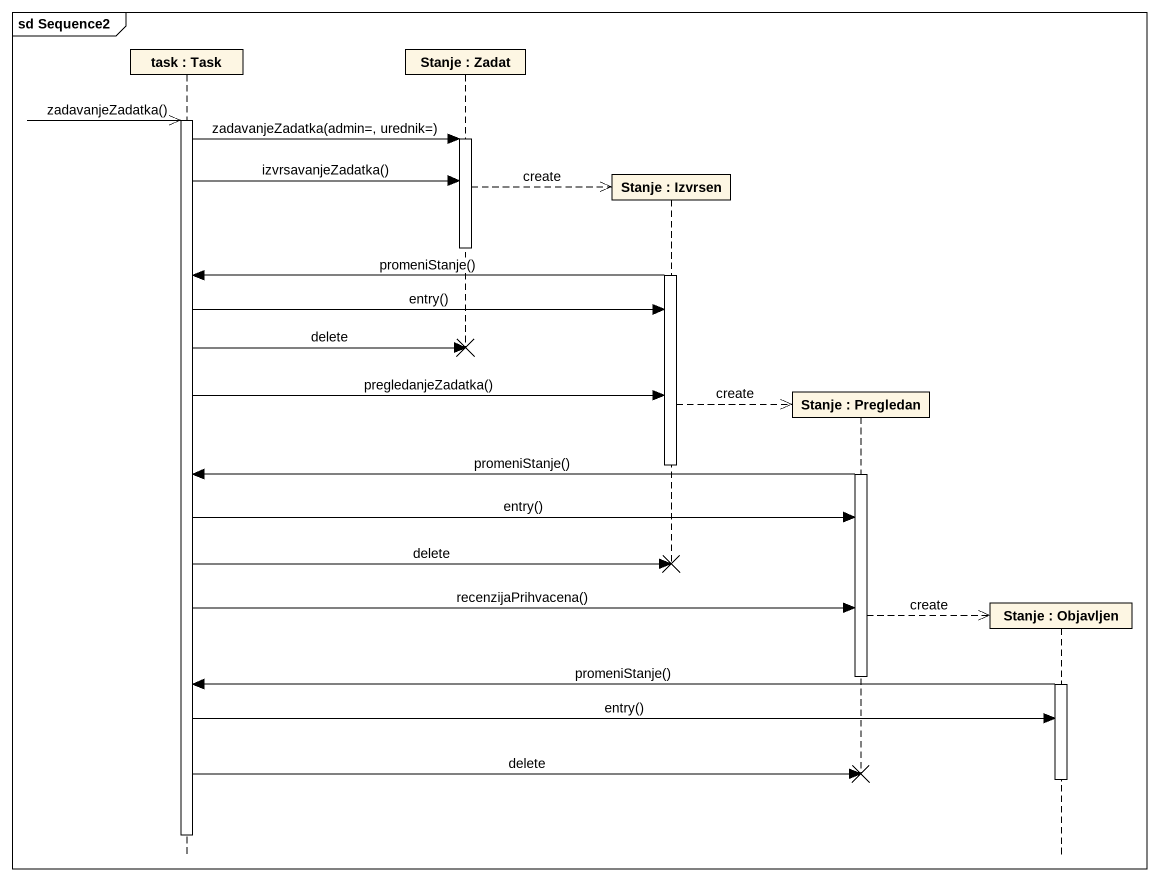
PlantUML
@startuml
mainframe sd Sequence2
hide footbox
participant "task : Task" as task
participant "Stanje : Zadat" as Stanje
participant "Stanje : Izvrsen" as Stanje_2
participant "Stanje : Pregledan" as Stanje_3
participant "Stanje : Objavljen" as Stanje_4

task ->> task : zadavanjeZadatka()
activate task
task -> Stanje : zadavanjeZadatka(admin=, urednik=)
activate Stanje
task -> Stanje : izvrsavanjeZadatka()
Stanje -->> Stanje_2 ** : create
deactivate Stanje
activate Stanje_2
Stanje_2 -> task : promeniStanje()
task -> Stanje_2 : entry()
task -> Stanje !! : delete
task -> Stanje_2 : pregledanjeZadatka()
Stanje_2 -->> Stanje_3 ** : create
deactivate Stanje_2
activate Stanje_3
Stanje_3 -> task : promeniStanje()
task -> Stanje_3 : entry()
task -> Stanje_2 !! : delete
task -> Stanje_3 : recenzijaPrihvacena()
Stanje_3 -->> Stanje_4 ** : create
deactivate Stanje_3
activate Stanje_4
Stanje_4 -> task : promeniStanje()
task -> Stanje_4 : entry()
task -> Stanje_3 !! : delete
deactivate Stanje_4
deactivate task
@enduml
